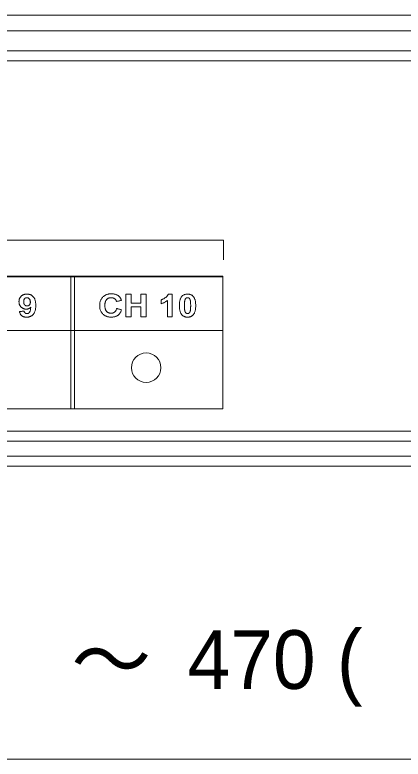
# Model space of a CAD drawing. Units: millimetres on the paper. Extents: x -142 to 142, y -98 to 91.
# Drawn here: x -70.41 to -58.76, y -40.92 to -18.61 of the extents above; entities that cross this region are included whole.
import ezdxf
from ezdxf.enums import TextEntityAlignment as Align

# ---------------------------------------------------------------- set-up
doc = ezdxf.new("R2010")
doc.units = ezdxf.units.MM
for name, color, linetype, lineweight in [('0-1_外形線', 7, 'Continuous', 18), ('1-0_レイヤー 1', 7, 'Continuous', 18), ('1-1_moji', 7, 'Continuous', 18)]:
    doc.layers.add(name, color=color, linetype=linetype, lineweight=lineweight)
doc.styles.add('ＭＳ Ｐゴシック', font='')
doc.styles.get('ＭＳ Ｐゴシック').set_extended_font_data('MS PGothic')

msp = doc.modelspace()

# ---------------------------------------------------------------- linework, layer by layer
at = {"layer": '0-1_外形線'}
for p, q in [((-82.201, -25.366), (-64.143, -25.366)), ((-64.143, -25.366), (-64.143, -25.952)), ((-64.164, -26.448), (-109.239, -26.445)), ((-64.164, -30.418), (-64.164, -26.448)), ((-68.724, -28.071), (-68.618, -28.071)), ((-68.724, -30.419), (-68.724, -28.071)), ((-68.618, -28.071), (-68.618, -30.419)), ((-109.239, -30.422), (-64.164, -30.418)), ((-68.618, -30.419), (-68.724, -30.419))]:
    msp.add_line(p, q, dxfattribs=at)
msp.add_circle((-66.468, -29.188), 0.443, dxfattribs=at)
at = {"layer": '1-0_レイヤー 1'}
for p, q in [((-111.114, -18.609), (18.118, -18.622)), ((-111.114, -19.086), (18.118, -19.1)), ((-111.114, -19.686), (18.118, -19.699)), ((-111.114, -19.986), (18.118, -19.999)), ((18.118, -31.102), (-111.114, -31.089)), ((18.118, -31.403), (-111.114, -31.39)), ((18.118, -31.851), (-111.114, -31.839)), ((18.118, -32.138), (-111.114, -32.138)), ((-117.121, -40.924), (24.216, -40.924))]:
    msp.add_line(p, q, dxfattribs=at)
at = {"layer": '1-1_moji'}
for p, q in [((-64.164, -26.46), (-109.186, -26.482)), ((-68.724, -26.448), (-68.618, -26.448)), ((-68.724, -28.071), (-68.724, -26.448)), ((-68.618, -26.448), (-68.618, -28.071)), ((-64.164, -28.071), (-64.164, -26.46)), ((-109.186, -28.071), (-64.164, -28.071)), ((-68.618, -28.071), (-68.724, -28.071))]:
    msp.add_line(p, q, dxfattribs=at)
for points in [[(-70.213, -27.043), (-70.204, -27.035), (-70.194, -27.027), (-70.184, -27.02), (-70.173, -27.013), (-70.162, -27.007), (-70.151, -27.002), (-70.139, -26.997), (-70.127, -26.993), (-70.115, -26.989), (-70.102, -26.986), (-70.089, -26.984), (-70.075, -26.982), (-70.062, -26.981), (-70.047, -26.98), (-70.032, -26.98), (-70.017, -26.981), (-70.002, -26.982), (-69.987, -26.985), (-69.973, -26.988), (-69.959, -26.991), (-69.946, -26.996), (-69.933, -27.001), (-69.92, -27.007), (-69.908, -27.014), (-69.896, -27.022), (-69.884, -27.03), (-69.873, -27.039), (-69.862, -27.049), (-69.852, -27.06)], [(-67.764, -27.065), (-67.751, -27.052), (-67.736, -27.041), (-67.721, -27.03), (-67.706, -27.02), (-67.69, -27.011), (-67.673, -27.003), (-67.656, -26.996), (-67.638, -26.99), (-67.62, -26.985), (-67.601, -26.98), (-67.582, -26.977), (-67.562, -26.974), (-67.541, -26.972), (-67.52, -26.971), (-67.5, -26.971), (-67.481, -26.972), (-67.463, -26.973), (-67.445, -26.976), (-67.428, -26.978), (-67.412, -26.982), (-67.396, -26.986), (-67.38, -26.991), (-67.365, -26.996), (-67.35, -27.003), (-67.336, -27.01), (-67.322, -27.017), (-67.309, -27.026), (-67.297, -27.035), (-67.285, -27.045)], [(-67.074, -26.983), (-67.071, -26.983), (-67.061, -26.983), (-67.047, -26.983), (-67.029, -26.983), (-67.009, -26.983), (-66.988, -26.983), (-66.968, -26.983), (-66.95, -26.983), (-66.936, -26.983), (-66.926, -26.983), (-66.922, -26.983)], [(-67.074, -27.66), (-67.074, -27.653), (-67.074, -27.631), (-67.074, -27.598), (-67.074, -27.555), (-67.074, -27.503), (-67.074, -27.446), (-67.074, -27.322), (-67.074, -27.197), (-67.074, -27.14), (-67.074, -27.089), (-67.074, -27.045), (-67.074, -27.012), (-67.074, -26.99), (-67.074, -26.983)], [(-66.922, -26.983), (-66.922, -26.989), (-66.922, -27.006), (-66.922, -27.031), (-66.922, -27.063), (-66.922, -27.098), (-66.922, -27.134), (-66.922, -27.169), (-66.922, -27.201), (-66.922, -27.226), (-66.922, -27.243), (-66.922, -27.25)], [(-66.624, -26.983), (-66.621, -26.983), (-66.611, -26.983), (-66.597, -26.983), (-66.579, -26.983), (-66.559, -26.983), (-66.538, -26.983), (-66.518, -26.983), (-66.5, -26.983), (-66.486, -26.983), (-66.476, -26.983), (-66.472, -26.983)], [(-66.624, -27.25), (-66.624, -27.243), (-66.624, -27.226), (-66.624, -27.201), (-66.624, -27.169), (-66.624, -27.134), (-66.624, -27.098), (-66.624, -27.063), (-66.624, -27.031), (-66.624, -27.006), (-66.624, -26.989), (-66.624, -26.983)], [(-66.472, -26.983), (-66.472, -26.99), (-66.472, -27.012), (-66.472, -27.045), (-66.472, -27.089), (-66.472, -27.14), (-66.472, -27.197), (-66.472, -27.322), (-66.472, -27.446), (-66.472, -27.503), (-66.472, -27.555), (-66.472, -27.598), (-66.472, -27.631), (-66.472, -27.653), (-66.472, -27.66)], [(-65.894, -27.088), (-65.882, -27.08), (-65.871, -27.071), (-65.86, -27.062), (-65.851, -27.053), (-65.842, -27.043), (-65.834, -27.033), (-65.826, -27.023), (-65.819, -27.013), (-65.813, -27.002), (-65.807, -26.991), (-65.803, -26.98)], [(-65.803, -26.98), (-65.8, -26.98), (-65.792, -26.98), (-65.781, -26.98), (-65.767, -26.98), (-65.752, -26.98), (-65.736, -26.98), (-65.721, -26.98), (-65.707, -26.98), (-65.696, -26.98), (-65.688, -26.98), (-65.686, -26.98)], [(-65.686, -26.98), (-65.686, -26.988), (-65.686, -27.009), (-65.686, -27.043), (-65.686, -27.086), (-65.686, -27.138), (-65.686, -27.195), (-65.686, -27.32), (-65.686, -27.445), (-65.686, -27.503), (-65.686, -27.554), (-65.686, -27.598), (-65.686, -27.631), (-65.686, -27.653), (-65.686, -27.66)], [(-65.396, -27.049), (-65.385, -27.037), (-65.373, -27.026), (-65.359, -27.017), (-65.346, -27.008), (-65.331, -27.001), (-65.315, -26.994), (-65.299, -26.989), (-65.282, -26.985), (-65.264, -26.982), (-65.245, -26.981), (-65.226, -26.98)], [(-65.226, -26.98), (-65.206, -26.981), (-65.188, -26.982), (-65.17, -26.985), (-65.153, -26.989), (-65.136, -26.995), (-65.121, -27.001), (-65.106, -27.008), (-65.092, -27.017), (-65.079, -27.027), (-65.066, -27.038), (-65.055, -27.05)], [(-70.217, -27.37), (-70.226, -27.361), (-70.234, -27.352), (-70.241, -27.343), (-70.248, -27.333), (-70.254, -27.323), (-70.259, -27.313), (-70.264, -27.302), (-70.269, -27.291), (-70.272, -27.279), (-70.275, -27.267), (-70.278, -27.255), (-70.28, -27.242), (-70.281, -27.229), (-70.282, -27.216), (-70.282, -27.202), (-70.281, -27.188), (-70.28, -27.175), (-70.278, -27.162), (-70.275, -27.149), (-70.272, -27.137), (-70.268, -27.125), (-70.263, -27.113), (-70.258, -27.102), (-70.252, -27.091), (-70.246, -27.081), (-70.239, -27.071), (-70.231, -27.061), (-70.223, -27.052), (-70.213, -27.043)], [(-70.113, -27.116), (-70.117, -27.12), (-70.12, -27.125), (-70.123, -27.129), (-70.126, -27.135), (-70.128, -27.14), (-70.131, -27.146), (-70.133, -27.152), (-70.134, -27.159), (-70.136, -27.165), (-70.137, -27.173), (-70.138, -27.18), (-70.139, -27.188), (-70.14, -27.196), (-70.14, -27.205), (-70.14, -27.214), (-70.139, -27.223), (-70.139, -27.231), (-70.138, -27.239), (-70.137, -27.247), (-70.136, -27.254), (-70.134, -27.261), (-70.132, -27.268), (-70.13, -27.274), (-70.128, -27.28), (-70.125, -27.286), (-70.122, -27.292), (-70.118, -27.297), (-70.115, -27.301), (-70.111, -27.306)], [(-69.973, -27.122), (-69.977, -27.118), (-69.982, -27.113), (-69.986, -27.11), (-69.991, -27.106), (-69.996, -27.103), (-70.001, -27.1), (-70.006, -27.097), (-70.011, -27.095), (-70.016, -27.093), (-70.022, -27.091), (-70.027, -27.09), (-70.033, -27.089), (-70.038, -27.088), (-70.044, -27.088), (-70.05, -27.088), (-70.055, -27.088), (-70.06, -27.089), (-70.065, -27.089), (-70.07, -27.09), (-70.075, -27.092), (-70.08, -27.093), (-70.085, -27.095), (-70.089, -27.098), (-70.094, -27.1), (-70.098, -27.103), (-70.102, -27.106), (-70.106, -27.109), (-70.11, -27.112), (-70.113, -27.116)], [(-69.941, -27.22), (-69.941, -27.209), (-69.942, -27.198), (-69.943, -27.188), (-69.945, -27.178), (-69.947, -27.169), (-69.95, -27.16), (-69.954, -27.151), (-69.958, -27.143), (-69.962, -27.136), (-69.967, -27.129), (-69.973, -27.122)], [(-69.969, -27.307), (-69.964, -27.301), (-69.96, -27.295), (-69.956, -27.289), (-69.952, -27.282), (-69.949, -27.274), (-69.946, -27.266), (-69.944, -27.258), (-69.943, -27.249), (-69.942, -27.24), (-69.941, -27.23), (-69.941, -27.22)], [(-69.852, -27.06), (-69.842, -27.071), (-69.833, -27.084), (-69.825, -27.097), (-69.817, -27.112), (-69.81, -27.127), (-69.804, -27.143), (-69.798, -27.161), (-69.794, -27.179), (-69.789, -27.198), (-69.786, -27.219), (-69.783, -27.24), (-69.781, -27.262), (-69.78, -27.285), (-69.779, -27.31), (-69.779, -27.335), (-69.78, -27.359), (-69.781, -27.383), (-69.783, -27.406), (-69.786, -27.427), (-69.79, -27.448), (-69.794, -27.468), (-69.799, -27.487), (-69.805, -27.504), (-69.812, -27.521), (-69.819, -27.537), (-69.827, -27.552), (-69.836, -27.566), (-69.845, -27.578), (-69.855, -27.59)], [(-67.765, -27.58), (-67.778, -27.567), (-67.79, -27.553), (-67.801, -27.539), (-67.811, -27.524), (-67.82, -27.508), (-67.828, -27.492), (-67.835, -27.475), (-67.842, -27.457), (-67.847, -27.439), (-67.852, -27.42), (-67.856, -27.401), (-67.858, -27.381), (-67.86, -27.36), (-67.861, -27.339), (-67.861, -27.316), (-67.86, -27.293), (-67.858, -27.272), (-67.856, -27.25), (-67.852, -27.23), (-67.847, -27.21), (-67.842, -27.191), (-67.835, -27.173), (-67.828, -27.155), (-67.82, -27.138), (-67.81, -27.122), (-67.8, -27.107), (-67.789, -27.092), (-67.777, -27.078), (-67.764, -27.065)], [(-67.653, -27.142), (-67.659, -27.15), (-67.666, -27.158), (-67.672, -27.168), (-67.677, -27.177), (-67.682, -27.188), (-67.687, -27.199), (-67.691, -27.21), (-67.694, -27.222), (-67.697, -27.235), (-67.7, -27.249), (-67.702, -27.263), (-67.703, -27.278), (-67.704, -27.293), (-67.705, -27.309), (-67.705, -27.326), (-67.704, -27.343), (-67.703, -27.36), (-67.702, -27.375), (-67.7, -27.39), (-67.697, -27.404), (-67.694, -27.418), (-67.691, -27.431), (-67.687, -27.443), (-67.683, -27.454), (-67.678, -27.465), (-67.672, -27.475), (-67.666, -27.484), (-67.66, -27.493), (-67.653, -27.501)], [(-67.414, -27.119), (-67.42, -27.115), (-67.426, -27.111), (-67.432, -27.107), (-67.438, -27.104), (-67.445, -27.101), (-67.452, -27.099), (-67.459, -27.096), (-67.466, -27.094), (-67.473, -27.093), (-67.481, -27.091), (-67.488, -27.09), (-67.496, -27.089), (-67.504, -27.089), (-67.512, -27.088), (-67.522, -27.088), (-67.534, -27.089), (-67.545, -27.09), (-67.555, -27.091), (-67.566, -27.093), (-67.576, -27.096), (-67.585, -27.099), (-67.595, -27.103), (-67.604, -27.107), (-67.613, -27.111), (-67.621, -27.117), (-67.63, -27.122), (-67.638, -27.128), (-67.645, -27.135), (-67.653, -27.142)], [(-67.358, -27.202), (-67.361, -27.192), (-67.364, -27.183), (-67.367, -27.175), (-67.371, -27.167), (-67.376, -27.159), (-67.381, -27.151), (-67.387, -27.144), (-67.393, -27.137), (-67.399, -27.131), (-67.406, -27.124), (-67.414, -27.119)], [(-67.207, -27.17), (-67.211, -27.17), (-67.221, -27.172), (-67.235, -27.175), (-67.253, -27.179), (-67.272, -27.184), (-67.293, -27.188), (-67.313, -27.192), (-67.33, -27.196), (-67.345, -27.199), (-67.354, -27.201), (-67.358, -27.202)], [(-67.285, -27.045), (-67.275, -27.053), (-67.267, -27.062), (-67.258, -27.071), (-67.251, -27.081), (-67.243, -27.092), (-67.236, -27.103), (-67.23, -27.115), (-67.223, -27.128), (-67.218, -27.141), (-67.212, -27.155), (-67.207, -27.17)], [(-66.016, -27.152), (-66.006, -27.148), (-65.995, -27.145), (-65.985, -27.14), (-65.974, -27.135), (-65.963, -27.13), (-65.952, -27.125), (-65.94, -27.118), (-65.929, -27.112), (-65.917, -27.104), (-65.906, -27.097), (-65.894, -27.088)], [(-66.016, -27.269), (-66.016, -27.267), (-66.016, -27.259), (-66.016, -27.248), (-66.016, -27.234), (-66.016, -27.218), (-66.016, -27.202), (-66.016, -27.187), (-66.016, -27.173), (-66.016, -27.162), (-66.016, -27.154), (-66.016, -27.152)], [(-65.83, -27.171), (-65.844, -27.183), (-65.86, -27.194), (-65.875, -27.205), (-65.891, -27.215), (-65.908, -27.224), (-65.925, -27.233), (-65.942, -27.242), (-65.96, -27.249), (-65.978, -27.257), (-65.997, -27.263), (-66.016, -27.269)], [(-65.83, -27.66), (-65.83, -27.655), (-65.83, -27.639), (-65.83, -27.615), (-65.83, -27.584), (-65.83, -27.506), (-65.83, -27.416), (-65.83, -27.326), (-65.83, -27.247), (-65.83, -27.216), (-65.83, -27.192), (-65.83, -27.176), (-65.83, -27.171)], [(-65.403, -27.596), (-65.412, -27.585), (-65.42, -27.573), (-65.428, -27.559), (-65.435, -27.545), (-65.441, -27.529), (-65.447, -27.513), (-65.452, -27.495), (-65.457, -27.476), (-65.461, -27.456), (-65.464, -27.434), (-65.466, -27.412), (-65.468, -27.389), (-65.47, -27.364), (-65.47, -27.338), (-65.47, -27.312), (-65.47, -27.286), (-65.468, -27.262), (-65.466, -27.239), (-65.463, -27.216), (-65.46, -27.195), (-65.455, -27.175), (-65.451, -27.156), (-65.445, -27.137), (-65.439, -27.12), (-65.432, -27.104), (-65.424, -27.089), (-65.415, -27.075), (-65.406, -27.061), (-65.396, -27.049)], [(-65.304, -27.157), (-65.306, -27.164), (-65.308, -27.172), (-65.31, -27.18), (-65.311, -27.19), (-65.313, -27.2), (-65.314, -27.21), (-65.315, -27.221), (-65.316, -27.233), (-65.317, -27.246), (-65.318, -27.259), (-65.318, -27.273), (-65.319, -27.287), (-65.319, -27.302), (-65.319, -27.318), (-65.319, -27.334), (-65.319, -27.35), (-65.319, -27.365), (-65.319, -27.379), (-65.318, -27.393), (-65.317, -27.406), (-65.317, -27.418), (-65.316, -27.43), (-65.315, -27.44), (-65.314, -27.45), (-65.312, -27.46), (-65.311, -27.468), (-65.309, -27.476), (-65.308, -27.484), (-65.306, -27.49)], [(-65.273, -27.103), (-65.276, -27.106), (-65.28, -27.109), (-65.283, -27.113), (-65.286, -27.117), (-65.289, -27.121), (-65.292, -27.126), (-65.295, -27.132), (-65.298, -27.137), (-65.3, -27.143), (-65.302, -27.15), (-65.304, -27.157)], [(-65.226, -27.088), (-65.231, -27.088), (-65.235, -27.088), (-65.24, -27.089), (-65.244, -27.09), (-65.248, -27.091), (-65.253, -27.092), (-65.257, -27.094), (-65.261, -27.096), (-65.265, -27.098), (-65.269, -27.1), (-65.273, -27.103)], [(-65.179, -27.103), (-65.183, -27.1), (-65.187, -27.098), (-65.191, -27.096), (-65.195, -27.094), (-65.199, -27.092), (-65.203, -27.091), (-65.208, -27.09), (-65.212, -27.089), (-65.216, -27.088), (-65.221, -27.088), (-65.226, -27.088)], [(-65.146, -27.162), (-65.148, -27.155), (-65.151, -27.147), (-65.153, -27.14), (-65.156, -27.134), (-65.159, -27.128), (-65.162, -27.123), (-65.166, -27.118), (-65.169, -27.113), (-65.172, -27.109), (-65.176, -27.106), (-65.179, -27.103)], [(-65.147, -27.495), (-65.145, -27.488), (-65.143, -27.48), (-65.142, -27.472), (-65.14, -27.463), (-65.139, -27.453), (-65.137, -27.442), (-65.136, -27.431), (-65.135, -27.419), (-65.134, -27.407), (-65.134, -27.394), (-65.133, -27.38), (-65.133, -27.365), (-65.132, -27.35), (-65.132, -27.334), (-65.132, -27.318), (-65.132, -27.302), (-65.133, -27.287), (-65.133, -27.273), (-65.134, -27.259), (-65.134, -27.247), (-65.135, -27.234), (-65.136, -27.223), (-65.137, -27.212), (-65.138, -27.202), (-65.139, -27.193), (-65.141, -27.184), (-65.142, -27.176), (-65.144, -27.169), (-65.146, -27.162)], [(-65.055, -27.05), (-65.045, -27.062), (-65.036, -27.075), (-65.028, -27.089), (-65.02, -27.105), (-65.013, -27.121), (-65.007, -27.138), (-65.001, -27.156), (-64.996, -27.175), (-64.992, -27.196), (-64.988, -27.217), (-64.986, -27.24), (-64.984, -27.263), (-64.982, -27.288), (-64.981, -27.313), (-64.981, -27.339), (-64.982, -27.365), (-64.984, -27.389), (-64.986, -27.413), (-64.988, -27.435), (-64.992, -27.457), (-64.996, -27.477), (-65.001, -27.496), (-65.007, -27.515), (-65.013, -27.532), (-65.02, -27.548), (-65.028, -27.563), (-65.036, -27.577), (-65.045, -27.591), (-65.055, -27.603)], [(-69.928, -27.375), (-69.935, -27.382), (-69.943, -27.389), (-69.951, -27.396), (-69.96, -27.402), (-69.968, -27.407), (-69.977, -27.412), (-69.987, -27.416), (-69.996, -27.42), (-70.006, -27.423), (-70.016, -27.426), (-70.026, -27.428), (-70.036, -27.43), (-70.047, -27.431), (-70.058, -27.432), (-70.07, -27.432), (-70.082, -27.431), (-70.094, -27.43), (-70.105, -27.428), (-70.117, -27.426), (-70.128, -27.423), (-70.139, -27.419), (-70.149, -27.415), (-70.16, -27.41), (-70.17, -27.405), (-70.18, -27.399), (-70.189, -27.393), (-70.199, -27.386), (-70.208, -27.378), (-70.217, -27.37)], [(-70.111, -27.306), (-70.107, -27.31), (-70.103, -27.314), (-70.099, -27.317), (-70.094, -27.32), (-70.09, -27.323), (-70.085, -27.326), (-70.08, -27.328), (-70.075, -27.33), (-70.07, -27.332), (-70.065, -27.334), (-70.059, -27.335), (-70.054, -27.336), (-70.048, -27.336), (-70.042, -27.336), (-70.036, -27.336), (-70.031, -27.336), (-70.025, -27.336), (-70.02, -27.335), (-70.015, -27.334), (-70.009, -27.332), (-70.004, -27.33), (-70, -27.329), (-69.995, -27.326), (-69.99, -27.324), (-69.986, -27.321), (-69.981, -27.318), (-69.977, -27.314), (-69.973, -27.311), (-69.969, -27.307)], [(-69.968, -27.528), (-69.962, -27.521), (-69.957, -27.512), (-69.952, -27.502), (-69.948, -27.491), (-69.944, -27.478), (-69.94, -27.464), (-69.937, -27.449), (-69.934, -27.432), (-69.932, -27.415), (-69.93, -27.395), (-69.928, -27.375)], [(-67.415, -27.52), (-67.408, -27.514), (-67.4, -27.506), (-67.394, -27.499), (-67.387, -27.49), (-67.381, -27.481), (-67.375, -27.471), (-67.37, -27.46), (-67.365, -27.449), (-67.361, -27.437), (-67.357, -27.425), (-67.353, -27.411)], [(-67.353, -27.411), (-67.349, -27.412), (-67.34, -27.415), (-67.326, -27.419), (-67.309, -27.424), (-67.289, -27.43), (-67.269, -27.435), (-67.25, -27.441), (-67.232, -27.446), (-67.218, -27.45), (-67.209, -27.452), (-67.205, -27.453)], [(-66.922, -27.25), (-66.915, -27.25), (-66.896, -27.25), (-66.868, -27.25), (-66.833, -27.25), (-66.794, -27.25), (-66.753, -27.25), (-66.714, -27.25), (-66.679, -27.25), (-66.65, -27.25), (-66.631, -27.25), (-66.624, -27.25)], [(-66.922, -27.364), (-66.922, -27.371), (-66.922, -27.39), (-66.922, -27.418), (-66.922, -27.453), (-66.922, -27.492), (-66.922, -27.532), (-66.922, -27.571), (-66.922, -27.606), (-66.922, -27.635), (-66.922, -27.654), (-66.922, -27.66)], [(-66.624, -27.364), (-66.631, -27.364), (-66.65, -27.364), (-66.679, -27.364), (-66.714, -27.364), (-66.753, -27.364), (-66.794, -27.364), (-66.833, -27.364), (-66.868, -27.364), (-66.896, -27.364), (-66.915, -27.364), (-66.922, -27.364)], [(-66.624, -27.66), (-66.624, -27.654), (-66.624, -27.635), (-66.624, -27.606), (-66.624, -27.571), (-66.624, -27.532), (-66.624, -27.492), (-66.624, -27.453), (-66.624, -27.418), (-66.624, -27.39), (-66.624, -27.371), (-66.624, -27.364)], [(-70.267, -27.504), (-70.264, -27.503), (-70.255, -27.503), (-70.242, -27.501), (-70.225, -27.5), (-70.207, -27.498), (-70.188, -27.496), (-70.169, -27.494), (-70.153, -27.492), (-70.14, -27.491), (-70.131, -27.49), (-70.127, -27.49)], [(-70.197, -27.63), (-70.207, -27.622), (-70.216, -27.613), (-70.224, -27.604), (-70.232, -27.594), (-70.239, -27.583), (-70.245, -27.572), (-70.251, -27.559), (-70.256, -27.547), (-70.26, -27.533), (-70.264, -27.519), (-70.267, -27.504)], [(-69.855, -27.59), (-69.866, -27.601), (-69.877, -27.611), (-69.889, -27.621), (-69.901, -27.629), (-69.914, -27.637), (-69.927, -27.644), (-69.94, -27.65), (-69.954, -27.656), (-69.968, -27.661), (-69.983, -27.665), (-69.998, -27.668), (-70.014, -27.67), (-70.03, -27.672), (-70.046, -27.672), (-70.061, -27.672), (-70.072, -27.672), (-70.084, -27.671), (-70.095, -27.67), (-70.106, -27.668), (-70.117, -27.666), (-70.127, -27.664), (-70.137, -27.661), (-70.147, -27.658), (-70.156, -27.654), (-70.165, -27.65), (-70.173, -27.646), (-70.182, -27.641), (-70.19, -27.636), (-70.197, -27.63)], [(-70.127, -27.49), (-70.126, -27.497), (-70.125, -27.503), (-70.123, -27.509), (-70.122, -27.515), (-70.119, -27.521), (-70.117, -27.526), (-70.114, -27.531), (-70.111, -27.535), (-70.108, -27.539), (-70.105, -27.543), (-70.101, -27.547)], [(-70.101, -27.547), (-70.098, -27.549), (-70.095, -27.552), (-70.091, -27.554), (-70.088, -27.556), (-70.084, -27.557), (-70.081, -27.559), (-70.077, -27.56), (-70.073, -27.562), (-70.069, -27.563), (-70.064, -27.564), (-70.06, -27.564), (-70.056, -27.565), (-70.051, -27.565), (-70.046, -27.565), (-70.041, -27.565), (-70.035, -27.565), (-70.029, -27.564), (-70.023, -27.563), (-70.017, -27.562), (-70.012, -27.56), (-70.006, -27.558), (-70.001, -27.555), (-69.996, -27.553), (-69.991, -27.549), (-69.986, -27.546), (-69.981, -27.542), (-69.977, -27.538), (-69.972, -27.533), (-69.968, -27.528)], [(-67.318, -27.618), (-67.329, -27.625), (-67.341, -27.632), (-67.353, -27.638), (-67.365, -27.644), (-67.378, -27.649), (-67.391, -27.654), (-67.404, -27.658), (-67.418, -27.661), (-67.432, -27.664), (-67.447, -27.667), (-67.462, -27.669), (-67.478, -27.67), (-67.494, -27.671), (-67.51, -27.672), (-67.528, -27.672), (-67.549, -27.671), (-67.568, -27.669), (-67.588, -27.667), (-67.606, -27.663), (-67.624, -27.659), (-67.642, -27.654), (-67.659, -27.647), (-67.676, -27.64), (-67.692, -27.632), (-67.707, -27.624), (-67.723, -27.614), (-67.737, -27.603), (-67.751, -27.592), (-67.765, -27.58)], [(-67.653, -27.501), (-67.646, -27.508), (-67.639, -27.515), (-67.631, -27.521), (-67.623, -27.527), (-67.614, -27.532), (-67.606, -27.536), (-67.597, -27.54), (-67.587, -27.544), (-67.578, -27.547), (-67.568, -27.55), (-67.558, -27.552), (-67.547, -27.553), (-67.536, -27.554), (-67.525, -27.555), (-67.516, -27.555), (-67.507, -27.555), (-67.499, -27.554), (-67.491, -27.553), (-67.484, -27.552), (-67.476, -27.55), (-67.469, -27.548), (-67.462, -27.546), (-67.455, -27.543), (-67.448, -27.54), (-67.441, -27.537), (-67.434, -27.533), (-67.428, -27.529), (-67.422, -27.525), (-67.415, -27.52)], [(-67.205, -27.453), (-67.212, -27.473), (-67.219, -27.492), (-67.227, -27.51), (-67.236, -27.527), (-67.245, -27.542), (-67.256, -27.557), (-67.267, -27.571), (-67.278, -27.585), (-67.291, -27.597), (-67.304, -27.608), (-67.318, -27.618)], [(-66.922, -27.66), (-66.926, -27.66), (-66.936, -27.66), (-66.95, -27.66), (-66.968, -27.66), (-66.988, -27.66), (-67.009, -27.66), (-67.029, -27.66), (-67.047, -27.66), (-67.061, -27.66), (-67.071, -27.66), (-67.074, -27.66)], [(-66.472, -27.66), (-66.476, -27.66), (-66.486, -27.66), (-66.5, -27.66), (-66.518, -27.66), (-66.538, -27.66), (-66.559, -27.66), (-66.579, -27.66), (-66.597, -27.66), (-66.611, -27.66), (-66.621, -27.66), (-66.624, -27.66)], [(-65.686, -27.66), (-65.689, -27.66), (-65.698, -27.66), (-65.712, -27.66), (-65.729, -27.66), (-65.748, -27.66), (-65.768, -27.66), (-65.786, -27.66), (-65.804, -27.66), (-65.817, -27.66), (-65.827, -27.66), (-65.83, -27.66)], [(-65.055, -27.603), (-65.064, -27.612), (-65.073, -27.621), (-65.083, -27.628), (-65.093, -27.636), (-65.103, -27.642), (-65.114, -27.648), (-65.126, -27.654), (-65.137, -27.658), (-65.15, -27.662), (-65.163, -27.665), (-65.176, -27.668), (-65.19, -27.67), (-65.204, -27.671), (-65.218, -27.672), (-65.233, -27.672), (-65.248, -27.671), (-65.262, -27.67), (-65.276, -27.668), (-65.29, -27.665), (-65.303, -27.661), (-65.316, -27.657), (-65.328, -27.652), (-65.34, -27.646), (-65.352, -27.639), (-65.363, -27.632), (-65.373, -27.624), (-65.384, -27.615), (-65.394, -27.606), (-65.403, -27.596)], [(-65.306, -27.49), (-65.303, -27.498), (-65.301, -27.505), (-65.298, -27.512), (-65.295, -27.519), (-65.292, -27.525), (-65.289, -27.53), (-65.286, -27.535), (-65.283, -27.539), (-65.279, -27.543), (-65.276, -27.547), (-65.272, -27.55)], [(-65.272, -27.55), (-65.269, -27.552), (-65.267, -27.553), (-65.264, -27.555), (-65.261, -27.557), (-65.258, -27.558), (-65.254, -27.559), (-65.251, -27.56), (-65.248, -27.561), (-65.245, -27.562), (-65.242, -27.563), (-65.238, -27.564), (-65.235, -27.564), (-65.231, -27.564), (-65.228, -27.564), (-65.224, -27.564), (-65.22, -27.564), (-65.217, -27.564), (-65.213, -27.563), (-65.21, -27.563), (-65.207, -27.562), (-65.203, -27.561), (-65.2, -27.56), (-65.197, -27.559), (-65.194, -27.558), (-65.191, -27.556), (-65.188, -27.555), (-65.185, -27.553), (-65.182, -27.551), (-65.179, -27.549)], [(-65.179, -27.549), (-65.175, -27.546), (-65.172, -27.543), (-65.169, -27.539), (-65.165, -27.535), (-65.162, -27.531), (-65.159, -27.526), (-65.157, -27.521), (-65.154, -27.515), (-65.152, -27.509), (-65.149, -27.502), (-65.147, -27.495)]]:
    msp.add_lwpolyline(points, dxfattribs=at)

# ---------------------------------------------------------------- texts
at = {"layer": '1-0_レイヤー 1', "color": 4, "style": 'ＭＳ Ｐゴシック'}
for s, p in [('470 (', (-65.225, -39.347)), ('～', (-68.714, -39.347))]:
    msp.add_text(s, height=1.759, dxfattribs=at).set_placement(p, align=Align.BOTTOM_LEFT)

doc.saveas('drawing.dxf')
